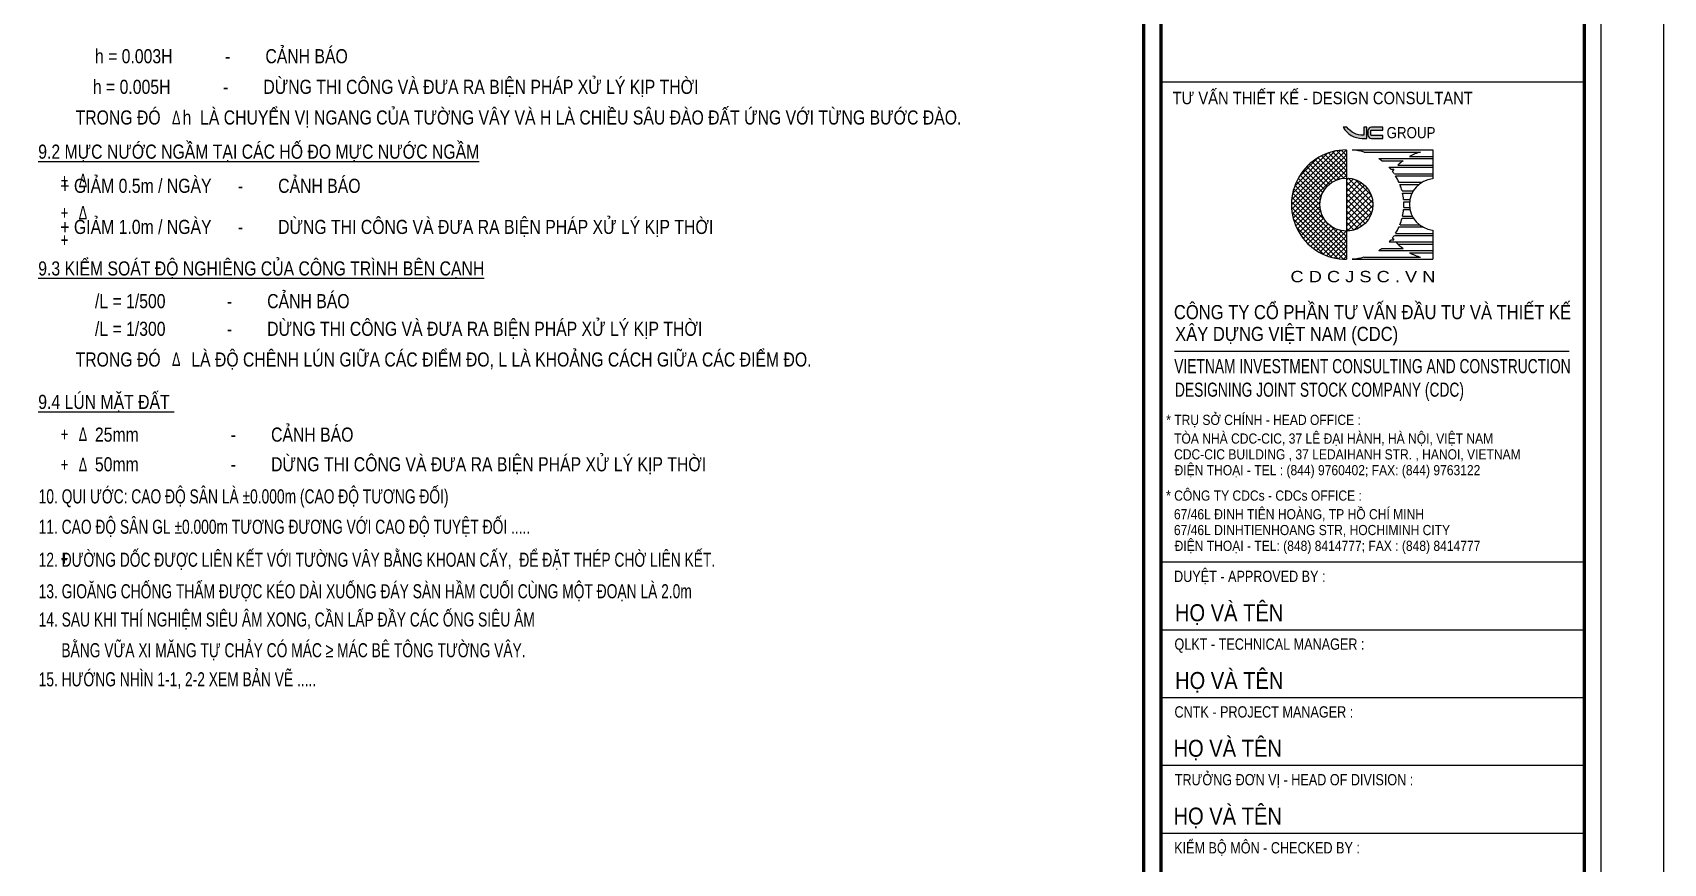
# Model space of a CAD drawing. Extents: x -492186 to -87117, y -344848 to 147457.
# Drawn here: x -381757 to -323986, y 58793 to 88210 of the extents above; entities that cross this region are included whole.
import ezdxf
from ezdxf.enums import TextEntityAlignment as Align

# ---------------------------------------------------------------- set-up
doc = ezdxf.new("R2010")
doc.units = 0
doc.header["$LTSCALE"] = 250
doc.header["$MEASUREMENT"] = 0
doc.layers.get('Defpoints').update_dxf_attribs({"linetype": 'CONTINUOUS'})
for name, color, linetype in [('CDC -TEXT KHUNG', 7, 'CONTINUOUS'), ('CDC-KHUNGTEN', 7, 'CONTINUOUS'), ('CDC.06.TEXT', 2, 'CONTINUOUS')]:
    doc.layers.add(name, color=color, linetype=linetype)
doc.styles.add('arial', font='arial.ttf', dxfattribs={"width": 0.7})
doc.styles.add('KT CDC', font='arial.ttf', dxfattribs={"width": 0.85, "height": 200})

# ---------------------------------------------------------------- blocks, each defined once
blk = doc.blocks.new('LOGOmoi')
at = {"layer": 'CDC -TEXT KHUNG'}
h = blk.add_hatch(color=1, dxfattribs=at)
h.paths.add_polyline_path([(1.46, 5.45), (1.26, 5.45), (1.26, 4.88), (1.21, 4.88, -0.237912), (0.06, 5.45), (-0.2, 5.45, 0.272847), (1.14, 4.66), (1.46, 4.66)])
h.paths.add_polyline_path([(2.59, 5.45), (1.8, 5.45, 0.414214), (1.54, 5.2), (1.54, 4.92, 0.414214), (1.8, 4.66), (2.59, 4.66), (2.59, 4.87), (1.8, 4.87, -0.414214), (1.74, 4.92), (1.74, 5.2, -0.414214), (1.8, 5.25), (2.59, 5.25)])
h = blk.add_hatch(dxfattribs=at)
h.set_pattern_fill('ANSI37', color=102, scale=2.293939, angle=360, style=0)
h.set_pattern_definition([(45, (-2844.4439, 636.61023), (-0.178426552, 0.178426553), []), (135, (-2844.4439, 636.61023), (-0.178426552, -0.178426553), [])])
edge = h.paths.add_edge_path()
edge.add_arc((0.02, 0), 1.87, 90, 270)
edge.add_line((0.02, -1.88), (0.02, -3.84))
edge.add_line((0.02, -3.84), (-0.17, -3.84))
edge.add_line((-0.17, -3.84), (-0.36, -3.83))
edge.add_line((-0.36, -3.83), (-0.55, -3.8))
edge.add_line((-0.55, -3.8), (-0.73, -3.77))
edge.add_line((-0.73, -3.77), (-0.92, -3.73))
edge.add_line((-0.92, -3.73), (-1.1, -3.68))
edge.add_line((-1.1, -3.68), (-1.28, -3.62))
edge.add_line((-1.28, -3.62), (-1.45, -3.55))
edge.add_line((-1.45, -3.55), (-1.63, -3.48))
edge.add_line((-1.63, -3.48), (-1.79, -3.39))
edge.add_line((-1.79, -3.39), (-1.96, -3.3))
edge.add_line((-1.96, -3.3), (-2.12, -3.2))
edge.add_line((-2.12, -3.2), (-2.27, -3.09))
edge.add_line((-2.27, -3.09), (-2.42, -2.97))
edge.add_line((-2.42, -2.97), (-2.56, -2.85))
edge.add_line((-2.56, -2.85), (-2.7, -2.72))
edge.add_line((-2.7, -2.72), (-2.83, -2.58))
edge.add_line((-2.83, -2.58), (-2.95, -2.44))
edge.add_line((-2.95, -2.44), (-3.07, -2.29))
edge.add_line((-3.07, -2.29), (-3.18, -2.14))
edge.add_line((-3.18, -2.14), (-3.28, -1.98))
edge.add_line((-3.28, -1.98), (-3.37, -1.81))
edge.add_line((-3.37, -1.81), (-3.46, -1.64))
edge.add_line((-3.46, -1.64), (-3.53, -1.47))
edge.add_line((-3.53, -1.47), (-3.6, -1.3))
edge.add_line((-3.6, -1.3), (-3.66, -1.12))
edge.add_line((-3.66, -1.12), (-3.71, -0.93))
edge.add_line((-3.71, -0.93), (-3.75, -0.75))
edge.add_line((-3.75, -0.75), (-3.79, -0.56))
edge.add_line((-3.79, -0.56), (-3.81, -0.38))
edge.add_line((-3.81, -0.38), (-3.82, -0.19))
edge.add_line((-3.82, -0.19), (-3.83, 0))
edge.add_line((-3.83, 0), (-3.82, 0.19))
edge.add_line((-3.82, 0.19), (-3.81, 0.38))
edge.add_line((-3.81, 0.38), (-3.79, 0.56))
edge.add_line((-3.79, 0.56), (-3.75, 0.75))
edge.add_line((-3.75, 0.75), (-3.71, 0.93))
edge.add_line((-3.71, 0.93), (-3.66, 1.12))
edge.add_line((-3.66, 1.12), (-3.6, 1.3))
edge.add_line((-3.6, 1.3), (-3.53, 1.47))
edge.add_line((-3.53, 1.47), (-3.46, 1.64))
edge.add_line((-3.46, 1.64), (-3.37, 1.81))
edge.add_line((-3.37, 1.81), (-3.28, 1.98))
edge.add_line((-3.28, 1.98), (-3.18, 2.14))
edge.add_line((-3.18, 2.14), (-3.07, 2.29))
edge.add_line((-3.07, 2.29), (-2.95, 2.44))
edge.add_line((-2.95, 2.44), (-2.83, 2.58))
edge.add_line((-2.83, 2.58), (-2.7, 2.72))
edge.add_line((-2.7, 2.72), (-2.56, 2.85))
edge.add_line((-2.56, 2.85), (-2.42, 2.97))
edge.add_line((-2.42, 2.97), (-2.27, 3.09))
edge.add_line((-2.27, 3.09), (-2.12, 3.2))
edge.add_line((-2.12, 3.2), (-1.96, 3.3))
edge.add_line((-1.96, 3.3), (-1.79, 3.39))
edge.add_line((-1.79, 3.39), (-1.63, 3.48))
edge.add_line((-1.63, 3.48), (-1.45, 3.55))
edge.add_line((-1.45, 3.55), (-1.28, 3.62))
edge.add_line((-1.28, 3.62), (-1.1, 3.68))
edge.add_line((-1.1, 3.68), (-0.92, 3.73))
edge.add_line((-0.92, 3.73), (-0.73, 3.77))
edge.add_line((-0.73, 3.77), (-0.55, 3.8))
edge.add_line((-0.55, 3.8), (-0.36, 3.83))
edge.add_line((-0.36, 3.83), (-0.17, 3.84))
edge.add_line((-0.17, 3.84), (0.02, 3.84))
edge.add_line((0.02, 3.84), (0.02, 1.87))
h = blk.add_hatch(dxfattribs=at)
h.set_pattern_fill('ANSI37', color=1, scale=2.293939, angle=360, style=0)
h.set_pattern_definition([(45, (-486.53502, -144.21504), (-0.20275745, 0.20275745), []), (135, (-486.53502, -144.21504), (-0.20275745, -0.20275745), [])])
h.paths.add_polyline_path([(0.02, 1.87), (0.02, -1.81), (0.02, -1.88, 0.414214), (1.89, 0, 0.414214)])
at = {"layer": 'CDC -TEXT KHUNG', "color": 102}
for p, q in [((0.02, 3.84), (0.02, -1.81)), ((0.42, 3.85), (6.1, 3.85)), ((1.28, 3.7), (5.24, 3.7)), ((6.1, 3.85), (6.1, 1.81)), ((2.3, 3.24), (6.1, 3.24)), ((2.51, 3.09), (4.01, 3.09)), ((3.03, 2.63), (6.1, 2.63)), ((3.16, 2.49), (3.36, 2.49)), ((3.64, 2.78), (6.1, 2.78)), ((4.47, 3.39), (6.1, 3.39)), ((3.4, 2.17), (6.1, 2.17)), ((3.49, 2.03), (6.1, 2.03)), ((3.74, 1.57), (5.37, 1.57)), ((3.8, 1.42), (5.15, 1.42)), ((3.95, 0.96), (4.75, 0.96)), ((3.98, 0.81), (4.66, 0.81)), ((4.05, 0.35), (4.51, 0.35)), ((4.06, 0.2), (4.49, 0.2)), ((3.95, -0.96), (4.75, -0.96)), ((3.98, -0.81), (4.66, -0.81)), ((4.05, -0.35), (4.51, -0.35)), ((4.06, -0.2), (4.49, -0.2)), ((0.02, -1.81), (0.02, -3.84)), ((3.4, -2.17), (6.1, -2.17)), ((3.49, -2.03), (6.1, -2.03)), ((3.74, -1.57), (5.37, -1.57)), ((3.8, -1.42), (5.15, -1.42)), ((6.1, -1.79), (6.1, -3.84)), ((2.3, -3.24), (6.1, -3.24)), ((2.51, -3.09), (4.01, -3.09)), ((3.03, -2.63), (6.1, -2.63)), ((3.16, -2.49), (3.36, -2.49)), ((3.64, -2.78), (6.1, -2.78)), ((4.47, -3.39), (6.1, -3.39)), ((0.01, -3.84), (0.02, -3.84)), ((0.42, -3.84), (6.1, -3.84)), ((1.28, -3.7), (5.24, -3.7))]:
    blk.add_line(p, q, dxfattribs=at)
at = {"layer": 'CDC -TEXT KHUNG'}
blk.add_line((3.78, 1.21), (3.78, 1.21), dxfattribs=at)
at = {"layer": 'CDC -TEXT KHUNG', "color": 1}
for points in [[(1.46, 5.45), (1.26, 5.45), (1.26, 4.88), (1.21, 4.88, -0.237912), (0.06, 5.45), (-0.2, 5.45, 0.272847), (1.14, 4.66), (1.46, 4.66)], [(2.59, 5.45), (1.8, 5.45, 0.414214), (1.54, 5.2), (1.54, 4.92, 0.414214), (1.8, 4.66), (2.59, 4.66), (2.59, 4.87), (1.8, 4.87, -0.414214), (1.74, 4.92), (1.74, 5.2, -0.414214), (1.8, 5.25), (2.59, 5.25)]]:
    blk.add_lwpolyline(points, format="xyb", close=True, dxfattribs=at)
at = {"layer": 'CDC -TEXT KHUNG', "color": 102}
blk.add_circle((0.02, 0), 1.87, dxfattribs=at)
blk.add_arc((0, 0), 3.85, 89.7449, 270.2551, dxfattribs=at)
at = {"layer": 'CDC -TEXT KHUNG', "color": 112}
blk.add_ellipse((0.22, 0), major_axis=(-2.72, 2.72), ratio=1, start_param=-1.064136, end_param=-0.838054, dxfattribs=at)
at = {"layer": 'CDC -TEXT KHUNG', "color": 102}
for centre, major_axis, start_param, end_param in [((6.3, 0), (2.72, 2.72), 1.064136, 1.278853), ((0.22, 0), (-2.72, 2.72), -1.423028, -1.355019), ((0.22, 0), (2.72, 2.72), 6.199614, 6.251308), ((6.3, 0), (-2.72, 2.72), 0.083571, 0.124553), ((0.22, 0), (-2.72, 2.72), 4.527318, 4.587836), ((6.3, 0), (-2.72, 2.72), -0.147768, -0.022458), ((0.22, 0), (-2.72, 2.72), 4.346177, 4.481253), ((0.22, 0), (-2.72, 2.72), 4.178765, 4.304301), ((6.27, 0.01), (1.28, 1.28), 0.884906, 3.827483), ((0.22, 0), (2.72, 2.72), 5.589142, 5.7099), ((0.22, 0), (2.72, 2.72), 5.445131, 5.550443), ((0.22, 0), (-2.72, 2.72), 3.549681, 3.675216), ((0.22, 0), (-2.72, 2.72), 3.714878, 3.835636), ((0.22, 0), (2.72, 2.72), 4.836942, 4.89746), ((0.22, 0), (2.72, 2.72), 4.943525, 5.078601), ((0.22, 0), (-2.72, 2.72), 2.925816, 2.993825), ((0.22, 0), (-2.72, 2.72), 3.17347, 3.225164), ((6.3, 0), (-2.72, 2.72), 1.446243, 1.487225), ((6.3, 0), (-2.72, 2.72), 1.538919, 1.718564), ((6.3, 0), (2.72, 2.72), 3.433536, 3.648253), ((0.22, 0.01), (2.72, 2.72), 3.979647, 4.205729)]:
    blk.add_ellipse(centre, major_axis=major_axis, ratio=1, start_param=start_param, end_param=end_param, dxfattribs=at)
at = {"layer": 'CDC -TEXT KHUNG', "color": 1, "style": 'KT CDC', "width": 0.85}
blk.add_text('GROUP', height=0.792, dxfattribs=at).set_placement((2.85, 4.67))
at = {"layer": 'CDC -TEXT KHUNG', "color": 102, "style": 'KT CDC', "width": 1.15}
blk.add_text('C D C J S C . V N', height=0.8, dxfattribs=at).set_placement((-3.92, -5.47))
blk = doc.blocks.new('KHUNG TEN')
at = {"layer": 'CDC-KHUNGTEN', "color": 6, "lineweight": 25}
for p, q in [((82700, 28900), (75200, 28900)), ((82700, 20400), (75200, 20400)), ((82700, 19200), (75200, 19200)), ((82700, 18000), (75200, 18000)), ((82700, 16800), (75200, 16800)), ((82700, 15600), (75200, 15600))]:
    blk.add_line(p, q, dxfattribs=at)
at = {"layer": 'CDC-KHUNGTEN', "color": 6}
blk.add_line((75439, 24136), (82433, 24136), dxfattribs=at)
at = {"layer": 'CDC-KHUNGTEN', "color": 8}
blk.add_lwpolyline([(75096, 1100), (83000, 1100), (83000, 58300), (3000, 58300), (3000, 1100), (75096, 1100)], dxfattribs=at)
at = {"layer": 'CDC-KHUNGTEN', "color": 255, "lineweight": 60}
blk.add_lwpolyline([(74900, 1400), (74900, 58000), (3300, 58000), (3300, 1400), (74900, 1400)], close=True, dxfattribs=at)
blk.add_lwpolyline([(75200, 1400), (82700, 1400), (82700, 58000), (75200, 58000), (75200, 1400)], dxfattribs=at)
at = {"layer": 'Defpoints', "color": 1, "ltscale": 0.2}
blk.add_lwpolyline([(0, 0), (0, 59400), (84100, 59400), (84100, 0), (0, 0)], close=True, dxfattribs=at)
at = {"layer": 'CDC-KHUNGTEN', "xscale": 251.3908497502836, "yscale": 251.3908497502836, "zscale": 251.3908497502836}
blk.add_blockref('LOGOmoi', (78480, 26732), dxfattribs=at)
at = {"layer": 'CDC -TEXT KHUNG', "style": 'KT CDC', "width": 0.85}
blk.add_text('TƯ VẤN THIẾT KẾ - DESIGN CONSULTANT', height=220, dxfattribs=at).set_placement((78066, 28509), align=Align.CENTER)
at = {"layer": 'CDC-KHUNGTEN', "color": 6}
for s, height, style, width, p in [('CÔNG TY CỔ PHẦN TƯ VẤN ÐẦU TƯ VÀ THIẾT KẾ', 250, 'KT CDC', 0.84, (75430, 24703)), ('XÂY DỰNG VIỆT NAM (CDC)', 250, 'KT CDC', 0.84, (75452, 24317)), ('VIETNAM INVESTMENT CONSULTING AND CONSTRUCTION ', 250, 'KT CDC', 0.7, (75436, 23747)), ('DESIGNING JOINT STOCK COMPANY (CDC)', 250, 'KT CDC', 0.7, (75448, 23330)), ('* TRỤ SỞ CHÍNH - HEAD OFFICE :', 180, 'KT CDC', 0.85, (75294, 22830)), ('TÒA NHÀ CDC-CIC, 37 LÊ ĐẠI HÀNH, HÀ NỘI, VIỆT NAM', 180, 'KT CDC', 0.85, (75433, 22500)), ('CDC-CIC BUILDING , 37 LEDAIHANH STR. , HANOI, VIETNAM', 180, 'KT CDC', 0.85, (75433, 22220)), ('ĐIỆN THOẠI - TEL : (844) 9760402; FAX: (844) 9763122', 180, 'KT CDC', 0.85, (75441, 21940)), ('* CÔNG TY CDCs - CDCs OFFICE :', 180, 'KT CDC', 0.85, (75292, 21490)), ('67/46L ĐINH TIÊN HOÀNG, TP HỒ CHÍ MINH', 180, 'KT CDC', 0.85, (75430, 21160)), ('67/46L DINHTIENHOANG STR, HOCHIMINH CITY', 180, 'KT CDC', 0.85, (75430, 20880)), ('ĐIỆN THOẠI - TEL: (848) 8414777; FAX : (848) 8414777', 180, 'KT CDC', 0.85, (75442, 20600)), ('DUYỆT - APPROVED BY :', 200, 'arial', 0.8, (75433, 20050)), ('QLKT - TECHNICAL MANAGER :', 200, 'arial', 0.8, (75440, 18850)), ('CNTK - PROJECT MANAGER :', 200, 'arial', 0.8, (75440, 17650)), ('TRƯỞNG ĐƠN VỊ - HEAD OF DIVISION :', 200, 'arial', 0.8, (75445, 16450)), ('KIỂM BỘ MÔN - CHECKED BY :', 200, 'arial', 0.8, (75434, 15244))]:
    blk.add_text(s, height=height, dxfattribs=dict(at, style=style, width=width)).set_placement(p)
at = {"layer": 'CDC-KHUNGTEN', "color": 7, "style": 'KT CDC', "width": 0.85}
for p in [(75448, 19356), (75450, 18156), (75423, 16956), (75423, 15756)]:
    blk.add_text('HỌ VÀ TÊN', height=300, dxfattribs=at).set_placement(p)

msp = doc.modelspace()

# ---------------------------------------------------------------- block references
at = {"layer": 'CDC.06.TEXT', "xscale": 2, "yscale": 2, "zscale": 2}
msp.add_blockref('KHUNG TEN', (-492186, 28656.9), dxfattribs=at)

# ---------------------------------------------------------------- texts
at = {"layer": 'CDC.06.TEXT', "style": 'arial'}
for s, width, p in [('h = 0.003H            -        CẢNH BÁO', 0.8, (-379550.1, 87125.2)), ('h = 0.005H            -        DỪNG THI CÔNG VÀ ĐƯA RA BIỆN PHÁP XỬ LÝ KỊP THỜI', 0.8, (-379622.7, 86040.6)), ('TRONG ĐÓ     h  LÀ CHUYỂN VỊ NGANG CỦA TƯỜNG VÂY VÀ H LÀ CHIỀU SÂU ĐÀO ĐẤT ỨNG VỚI TỪNG BƯỚC ĐÀO.', 0.8, (-380234, 84955.2)), ('%%U9.2 MỰC NƯỚC NGẦM TẠI CÁC HỐ ĐO MỰC NƯỚC NGẦM', 0.8, (-381558.3, 83745.7)), ('+ GIẢM 0.5m / NGÀY      -        CẢNH BÁO', 0.8, (-380774.1, 82535.6)), ('+ GIẢM 1.0m / NGÀY      -        DỪNG THI CÔNG VÀ ĐƯA RA BIỆN PHÁP XỬ LÝ KỊP THỜI ', 0.8, (-380774.1, 81080.2)), ('%%U9.3 KIỂM SOÁT ĐỘ NGHIÊNG CỦA CÔNG TRÌNH BÊN CẠNH', 0.8, (-381558.3, 79610.1)), ('/L = 1/500              -        CẢNH BÁO', 0.8, (-379550.1, 78453.1)), ('/L = 1/300              -        DỪNG THI CÔNG VÀ ĐƯA RA BIỆN PHÁP XỬ LÝ KỊP THỜI', 0.8, (-379550.1, 77472.9)), ('TRONG ĐÓ       LÀ ĐỘ CHÊNH LÚN GIỮA CÁC ĐIỂM ĐO, L LÀ KHOẢNG CÁCH GIỮA CÁC ĐIỂM ĐO.', 0.8, (-380234, 76385.4)), ('%%U9.4 LÚN MẶT ĐẤT ', 0.8, (-381558.3, 74883.2)), ('25mm                     -        CẢNH BÁO', 0.8, (-379550.1, 73726.3)), ('50mm                     -        DỪNG THI CÔNG VÀ ĐƯA RA BIỆN PHÁP XỬ LÝ KỊP THỜI', 0.8, (-379550.1, 72675.4)), ('10. QUI ƯỚC: CAO ĐỘ SÂN LÀ %%P0.000m (CAO ĐỘ TƯƠNG ĐỐI)', 0.7, (-381543, 71538.7)), ('11. CAO ĐỘ SÂN GL %%P0.000m TƯƠNG ĐƯƠNG VỚI CAO ĐỘ TUYỆT ĐỐI .....', 0.7, (-381543, 70463.2)), ('12. ĐƯỜNG DỐC ĐƯỢC LIÊN KẾT VỚI TƯỜNG VÂY BẰNG KHOAN CẤY,  ĐỂ ĐẶT THÉP CHỜ LIÊN KẾT.', 0.7, (-381543, 69295.8)), ('13. GIOĂNG CHỐNG THẤM ĐƯỢC KÉO DÀI XUỐNG ĐÁY SÀN HẦM CUỐI CÙNG MỘT ĐOẠN LÀ 2.0m', 0.7, (-381543, 68178.5)), ('14. SAU KHI THÍ NGHIỆM SIÊU ÂM XONG, CẦN LẤP ĐẦY CÁC ỐNG SIÊU ÂM ', 0.7, (-381543, 67178.9)), ('BẰNG VỮA XI MĂNG TỰ CHẢY CÓ MÁC ≥ MÁC BÊ TÔNG TƯỜNG VÂY. ', 0.7, (-380738.5, 66090.8)), ('15. HƯỚNG NHÌN 1-1, 2-2 XEM BẢN VẼ .....', 0.7, (-381543, 65062.1))]:
    msp.add_text(s, height=500, dxfattribs=dict(at, width=width)).set_placement(p)
at = {"layer": 'CDC.06.TEXT', "char_height": 500, "width": 36534.776, "attachment_point": 1, "style": 'arial'}
for s, insert in [('{\\fSymbol|b0|i0|c2|p18;\\H0.9583x;D}', (-376818, 85441.3)), ('{\\fSymbol|b0|i0|c2|p18;\\H0.9583x;+   D}', (-380758.6, 83211.2)), ('{\\fSymbol|b0|i0|c2|p18;\\H0.9583x;+   D}', (-380758.6, 82075)), ('{\\fSymbol|b0|i0|c2|p18;\\H0.9583x;+  }', (-380758.6, 81107.7)), ('{\\fSymbol|b0|i0|c2|p18;\\H0.9583x;D}', (-376818, 76887.9)), ('{\\fSymbol|b0|i0|c2|p18;\\H0.9583x;+   D}', (-380758.6, 74230.1)), ('{\\fSymbol|b0|i0|c2|p18;\\H0.9583x;+   D}', (-380758.6, 73155.7)), ('{\\fSymbol|b0|i0|c2|p18;\\H0.9583x;+ }', (-380758.6, 69829.2))]:
    msp.add_mtext(s, dxfattribs=dict(at, insert=insert))

doc.saveas('drawing.dxf')
